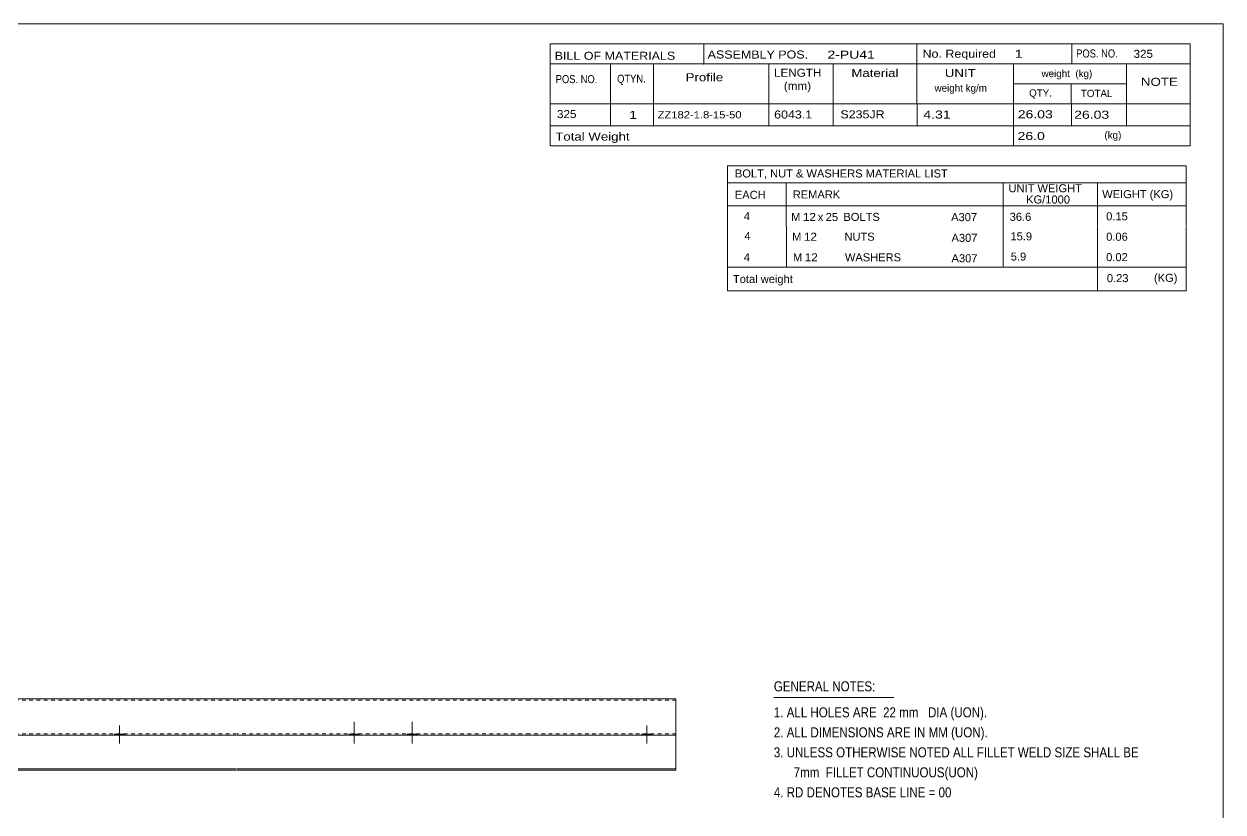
# Model space of a CAD drawing. Header units: millimetres. Extents: x 2 to 579, y 1 to 405.
# Drawn here: x 249.3 to 579, y 188.3 to 405 of the extents above; entities that cross this region are included whole.
import ezdxf

# ---------------------------------------------------------------- set-up
doc = ezdxf.new("R2010")
doc.units = ezdxf.units.MM
doc.linetypes.add('XKITLINE00', pattern=[0])
doc.linetypes.add('XKITLINE01', pattern=[4, 1, -1, 1, -1])
for name, color, linetype, lineweight in [('Bolt', 3, 'Continuous', 0), ('DrawingSheet', 5, 'Continuous', 0), ('OtherObjectType', 7, 'Continuous', 0), ('Part', 2, 'Continuous', 0)]:
    doc.layers.add(name, color=color, linetype=linetype, lineweight=lineweight)
doc.styles.add('ARIAL_NARROW', font='ARIALN.TTF')

# ---------------------------------------------------------------- blocks, each defined once
blk = doc.blocks.new('*A10')
at = {"layer": 'Bolt'}
for points in [[(338.71, 209.43), (338.71, 209.79), (341.51, 209.79), (341.51, 209.43)], [(338.71, 209.43), (338.71, 209.79), (341.51, 209.79), (341.51, 209.43)], [(354.71, 209.43), (354.71, 209.79), (357.51, 209.79), (357.51, 209.43)], [(354.71, 209.43), (354.71, 209.79), (357.51, 209.79), (357.51, 209.43)]]:
    blk.add_hatch(color=3, dxfattribs=at).paths.add_polyline_path(points, flags=17)
at = {"layer": 'Bolt', "color": 3, "linetype": 'XKITLINE00', "lineweight": 0}
for p, q in [((340.11, 213.11), (340.11, 207.11)), ((340.11, 213.11), (340.11, 207.11)), ((356.11, 213.11), (356.11, 207.11)), ((356.11, 213.11), (356.11, 207.11)), ((338.71, 209.79), (338.71, 209.43)), ((338.71, 209.79), (338.71, 209.43)), ((341.51, 209.79), (341.51, 209.43)), ((341.51, 209.79), (341.51, 209.43)), ((354.71, 209.79), (354.71, 209.43)), ((354.71, 209.79), (354.71, 209.43)), ((357.51, 209.79), (357.51, 209.43)), ((357.51, 209.79), (357.51, 209.43))]:
    blk.add_line(p, q, dxfattribs=at)
blk = doc.blocks.new('*A11')
at = {"layer": 'Bolt'}
for points in [[(274.22, 209.43), (274.22, 209.79), (277.02, 209.79), (277.02, 209.43)], [(274.22, 209.43), (274.22, 209.79), (277.02, 209.79), (277.02, 209.43)], [(419.2, 209.43), (419.2, 209.79), (422, 209.79), (422, 209.43)], [(419.2, 209.43), (419.2, 209.79), (422, 209.79), (422, 209.43)]]:
    blk.add_hatch(color=3, dxfattribs=at).paths.add_polyline_path(points, flags=17)
at = {"layer": 'Bolt', "color": 3, "linetype": 'XKITLINE00', "lineweight": 0}
for p, q in [((275.62, 212.11), (275.62, 207.11)), ((275.62, 212.11), (275.62, 207.11)), ((420.6, 212.11), (420.6, 207.11)), ((420.6, 212.11), (420.6, 207.11)), ((274.22, 209.79), (274.22, 209.43)), ((274.22, 209.79), (274.22, 209.43)), ((277.02, 209.79), (277.02, 209.43)), ((277.02, 209.79), (277.02, 209.43)), ((419.2, 209.79), (419.2, 209.43)), ((419.2, 209.79), (419.2, 209.43)), ((422, 209.79), (422, 209.43)), ((422, 209.79), (422, 209.43))]:
    blk.add_line(p, q, dxfattribs=at)
blk = doc.blocks.new('*A12')
at = {"layer": 'Part', "color": 2, "linetype": 'XKITLINE00', "lineweight": 0}
for p, q in [((307.81, 219.43), (243.43, 219.43)), ((388.3, 219.43), (307.91, 219.43)), ((428.6, 219.43), (388.4, 219.43)), ((428.6, 219.43), (428.6, 200.15)), ((307.81, 209.43), (243.43, 209.43)), ((388.3, 209.43), (307.91, 209.43)), ((428.6, 209.43), (388.4, 209.43)), ((243.43, 200.15), (307.81, 200.15)), ((307.81, 199.79), (243.43, 199.79)), ((307.91, 200.15), (388.3, 200.15)), ((388.3, 199.79), (307.91, 199.79)), ((388.4, 200.15), (428.6, 200.15)), ((428.6, 199.79), (388.4, 199.79)), ((428.6, 200.15), (428.6, 199.79))]:
    blk.add_line(p, q, dxfattribs=at)
at = {"layer": 'Part', "color": 7, "linetype": 'XKITLINE01', "lineweight": 0}
for p, q in [((307.81, 219.07), (243.43, 219.07)), ((388.3, 219.07), (307.91, 219.07)), ((428.6, 219.07), (388.4, 219.07)), ((307.81, 209.79), (243.43, 209.79)), ((388.3, 209.79), (307.91, 209.79)), ((428.6, 209.79), (388.4, 209.79))]:
    blk.add_line(p, q, dxfattribs=at)
blk = doc.blocks.new('*A13')
at = {"layer": 'DrawingSheet', "color": 5, "linetype": 'XKITLINE00', "lineweight": 0}
for p, q in [((579, 405), (5, 405)), ((579, 5), (579, 405))]:
    blk.add_line(p, q, dxfattribs=at)
blk = doc.blocks.new('*A14')
at = {"layer": 'OtherObjectType', "color": 7, "linetype": 'XKITLINE00', "lineweight": 0}
for p, q in [((442.76, 365.95), (442.75, 354.95)), ((442.76, 365.95), (568.88, 365.95)), ((568.88, 365.95), (568.88, 354.95)), ((442.75, 361.3), (568.88, 361.3)), ((458.87, 361.31), (458.87, 354.95)), ((518.57, 361.31), (518.57, 354.95)), ((544.47, 361.29), (544.47, 354.95)), ((442.76, 354.92), (442.76, 349.42)), ((442.77, 354.95), (568.88, 354.95)), ((458.92, 354.95), (458.92, 349.33)), ((518.57, 354.95), (518.57, 349.33)), ((544.5, 354.95), (544.5, 349.45)), ((568.88, 354.95), (568.88, 349.45)), ((442.79, 349.33), (442.79, 343.72)), ((458.95, 349.33), (458.95, 343.71)), ((518.57, 349.33), (518.57, 343.71)), ((544.5, 349.33), (544.5, 343.83)), ((568.88, 349.33), (568.88, 343.83)), ((442.79, 343.7), (442.79, 338.13)), ((458.95, 343.71), (458.95, 338.09)), ((518.57, 343.71), (518.57, 338.09)), ((544.5, 343.71), (544.5, 338.1)), ((568.88, 343.71), (568.88, 338.1)), ((568.88, 338.1), (442.75, 338.13)), ((442.78, 338.09), (442.78, 331.69)), ((442.85, 338.09), (568.87, 338.09)), ((544.5, 338.06), (544.5, 331.64)), ((568.87, 338.06), (568.87, 331.65)), ((442.77, 331.65), (568.87, 331.65))]:
    blk.add_line(p, q, dxfattribs=at)
at = {"layer": 'OtherObjectType', "color": 7, "style": 'ARIAL_NARROW'}
for s, width, p in [('BOLT, NUT & WASHERS MATERIAL LIST', 1.211571, (444.79, 362.79)), ('UNIT WEIGHT', 1.211571, (520.03, 358.72)), ('WEIGHT (KG)', 1.211571, (545.78, 357.1)), ('EACH', 1.211571, (444.78, 356.92)), ('REMARK', 1.211571, (460.7, 357.01)), (' KG/1000', 1.211571, (524.02, 355.63)), ('4', 1.211571, (447.26, 351.05)), ('M', 1.211571, (460.26, 350.85)), ('12', 1.275, (463.5, 350.83)), ('25', 1.211571, (469.76, 350.82)), ('BOLTS', 1.211571, (474.63, 350.84)), ('A307', 1.211571, (504.25, 350.79)), ('36.6', 1.211571, (520.34, 350.88)), ('0.15', 1.211571, (546.87, 351.01)), ('x', 1.211571, (467.58, 350.83)), ('4', 1.211571, (447.4, 345.61)), ('M', 1.211571, (460.54, 345.41)), ('12', 1.275, (463.78, 345.39)), ('NUTS', 1.211571, (474.91, 345.41)), ('A307', 1.211571, (504.35, 345.09)), ('15.9', 1.211571, (520.56, 345.5)), ('0.06', 1.211571, (546.87, 345.39)), ('4', 1.211571, (447.24, 339.74)), ('M', 1.211571, (460.76, 339.74)), ('12', 1.275, (464, 339.72)), ('WASHERS', 1.211571, (475.04, 339.73)), ('A307', 1.211571, (504.35, 339.47)), ('5.9', 1.211571, (520.64, 339.94)), ('0.02', 1.211571, (546.87, 339.78)), ('(KG)', 1.211571, (560.02, 334.1)), ('Total weight', 1.211571, (444.26, 333.77)), ('0.23', 1.211571, (547.07, 334))]:
    blk.add_text(s, height=2.2, dxfattribs=dict(at, width=width)).set_placement(p)
blk = doc.blocks.new('*A15')
at = {"layer": 'OtherObjectType', "color": 7, "linetype": 'XKITLINE00', "lineweight": 0}
blk.add_line((455.5, 219.82), (488.5, 219.82), dxfattribs=at)
at = {"layer": 'OtherObjectType', "color": 7, "style": 'ARIAL_NARROW', "width": 1.008832}
for s, p in [('GENERAL NOTES:', (455.5, 221.47)), ('1. ALL HOLES ARE  22 mm   DIA (UON).', (455.5, 214.32)), ('2. ALL DIMENSIONS ARE IN MM (UON).', (455.5, 208.82)), ('3. UNLESS OTHERWISE NOTED ALL FILLET WELD SIZE SHALL BE', (455.5, 203.32)), ('7mm  FILLET CONTINUOUS(UON)', (460.95, 197.82)), ('4. RD DENOTES BASE LINE = 00', (455.5, 192.32))]:
    blk.add_text(s, height=2.75, dxfattribs=at).set_placement(p)
blk = doc.blocks.new('*A19')
at = {"layer": 'OtherObjectType', "color": 7, "linetype": 'XKITLINE00', "lineweight": 0}
for p, q in [((393.98, 399.5), (569.98, 399.5)), ((393.98, 399.5), (393.98, 388.5)), ((436.26, 399.42), (436.26, 393.87)), ((494.85, 394), (494.85, 399.5)), ((537.43, 393.96), (537.43, 399.42)), ((569.98, 394), (569.98, 399.5)), ((393.98, 394), (569.98, 394)), ((410.64, 394), (410.64, 383)), ((422.4, 393.98), (422.4, 383.03)), ((454.12, 393.99), (454.13, 383)), ((471.78, 393.98), (471.78, 383)), ((494.85, 393.98), (494.85, 383)), ((521.43, 394), (521.43, 383)), ((552.42, 394), (552.42, 383)), ((569.98, 394), (569.98, 388.5)), ((393.98, 388.5), (393.98, 383)), ((521.45, 388.52), (552.45, 388.52)), ((537.28, 388.52), (537.28, 383)), ((569.98, 388.5), (569.98, 383)), ((393.98, 383), (569.98, 383)), ((393.98, 383), (393.98, 376.95)), ((410.63, 383), (410.63, 376.95)), ((422.44, 382.99), (422.44, 376.95)), ((454.12, 383), (454.11, 376.95)), ((471.79, 383), (471.79, 376.95)), ((494.87, 383), (494.87, 376.95)), ((521.44, 383), (521.44, 376.95)), ((537.33, 382.95), (537.33, 376.95)), ((552.43, 383), (552.43, 376.95)), ((569.98, 383), (569.98, 376.95)), ((393.98, 376.95), (569.98, 376.95)), ((393.98, 376.95), (393.98, 371.45)), ((521.44, 376.95), (521.44, 371.45)), ((569.98, 376.95), (569.98, 371.45)), ((393.98, 371.45), (569.98, 371.45))]:
    blk.add_line(p, q, dxfattribs=at)
at = {"layer": 'OtherObjectType', "color": 7, "style": 'ARIAL_NARROW'}
for s, height, width, p in [('BILL OF MATERIALS', 2.2, 1.36, (395.25, 395.16)), ('ASSEMBLY POS.', 2.2, 1.36, (437.3, 395.5)), ('2-PU41', 2.2, 1.525501, (470.23, 395.46)), ('No. Required', 2.2, 1.36, (496.39, 395.72)), ('1', 2.2, 1.525501, (521.75, 395.72)), ('POS. NO.', 2.2, 1.02, (538.63, 395.79)), ('325', 2.2, 1.270501, (554.4, 395.69)), ('LENGTH', 2.2, 1.275, (455.54, 390.49)), ('Material', 2.2, 1.445, (476.81, 390.41)), ('UNIT', 2.2, 1.445, (502.52, 390.4)), ('weight  (kg)', 1.98, 1.19, (529.11, 390.39)), ('POS. NO.', 2.2, 1.02, (395.53, 388.74)), ('QTYN.', 2.2, 1.02, (412.42, 388.84)), ('Profile', 2.2, 1.445, (431.26, 389.25)), ('(mm)', 2.2, 1.275, (458.26, 386.86)), ('NOTE', 2.2, 1.445, (556.44, 387.99)), ('weight kg/m', 1.98, 1.19, (499.69, 386.4)), ('QTY.', 1.98, 1.19, (525.68, 385.03)), ('TOTAL', 1.98, 1.19, (539.9, 384.91)), ('325', 2.2, 1.270501, (395.89, 379.12)), ('1', 2.2, 1.525501, (415.71, 378.91)), ('ZZ182-1.8-15-50', 1.98, 1.355501, (423.56, 379.04)), ('6043.1', 2.2, 1.355501, (455.59, 379.01)), ('S235JR', 2.2, 1.355501, (473.81, 379.05)), ('4.31', 2.2, 1.525501, (496.62, 378.99)), ('26.03', 2.2, 1.525501, (522.57, 379.07)), ('26.03', 2.2, 1.525501, (538.08, 378.94)), ('Total Weight', 2.2, 1.445, (395.4, 372.94)), ('26.0', 2.2, 1.525501, (522.52, 373.09)), ('(kg)', 1.98, 1.19, (546.4, 373.46))]:
    blk.add_text(s, height=height, dxfattribs=dict(at, width=width)).set_placement(p)

msp = doc.modelspace()

# ---------------------------------------------------------------- block references
at = {"lineweight": 0}
for name in ['*A13', '*A19', '*A14', '*A15', '*A11', '*A10']:
    msp.add_blockref(name, (0, 0), dxfattribs=at)
at = {"layer": 'Part', "lineweight": 0}
msp.add_blockref('*A12', (0, 0), dxfattribs=at)

doc.saveas('drawing.dxf')
